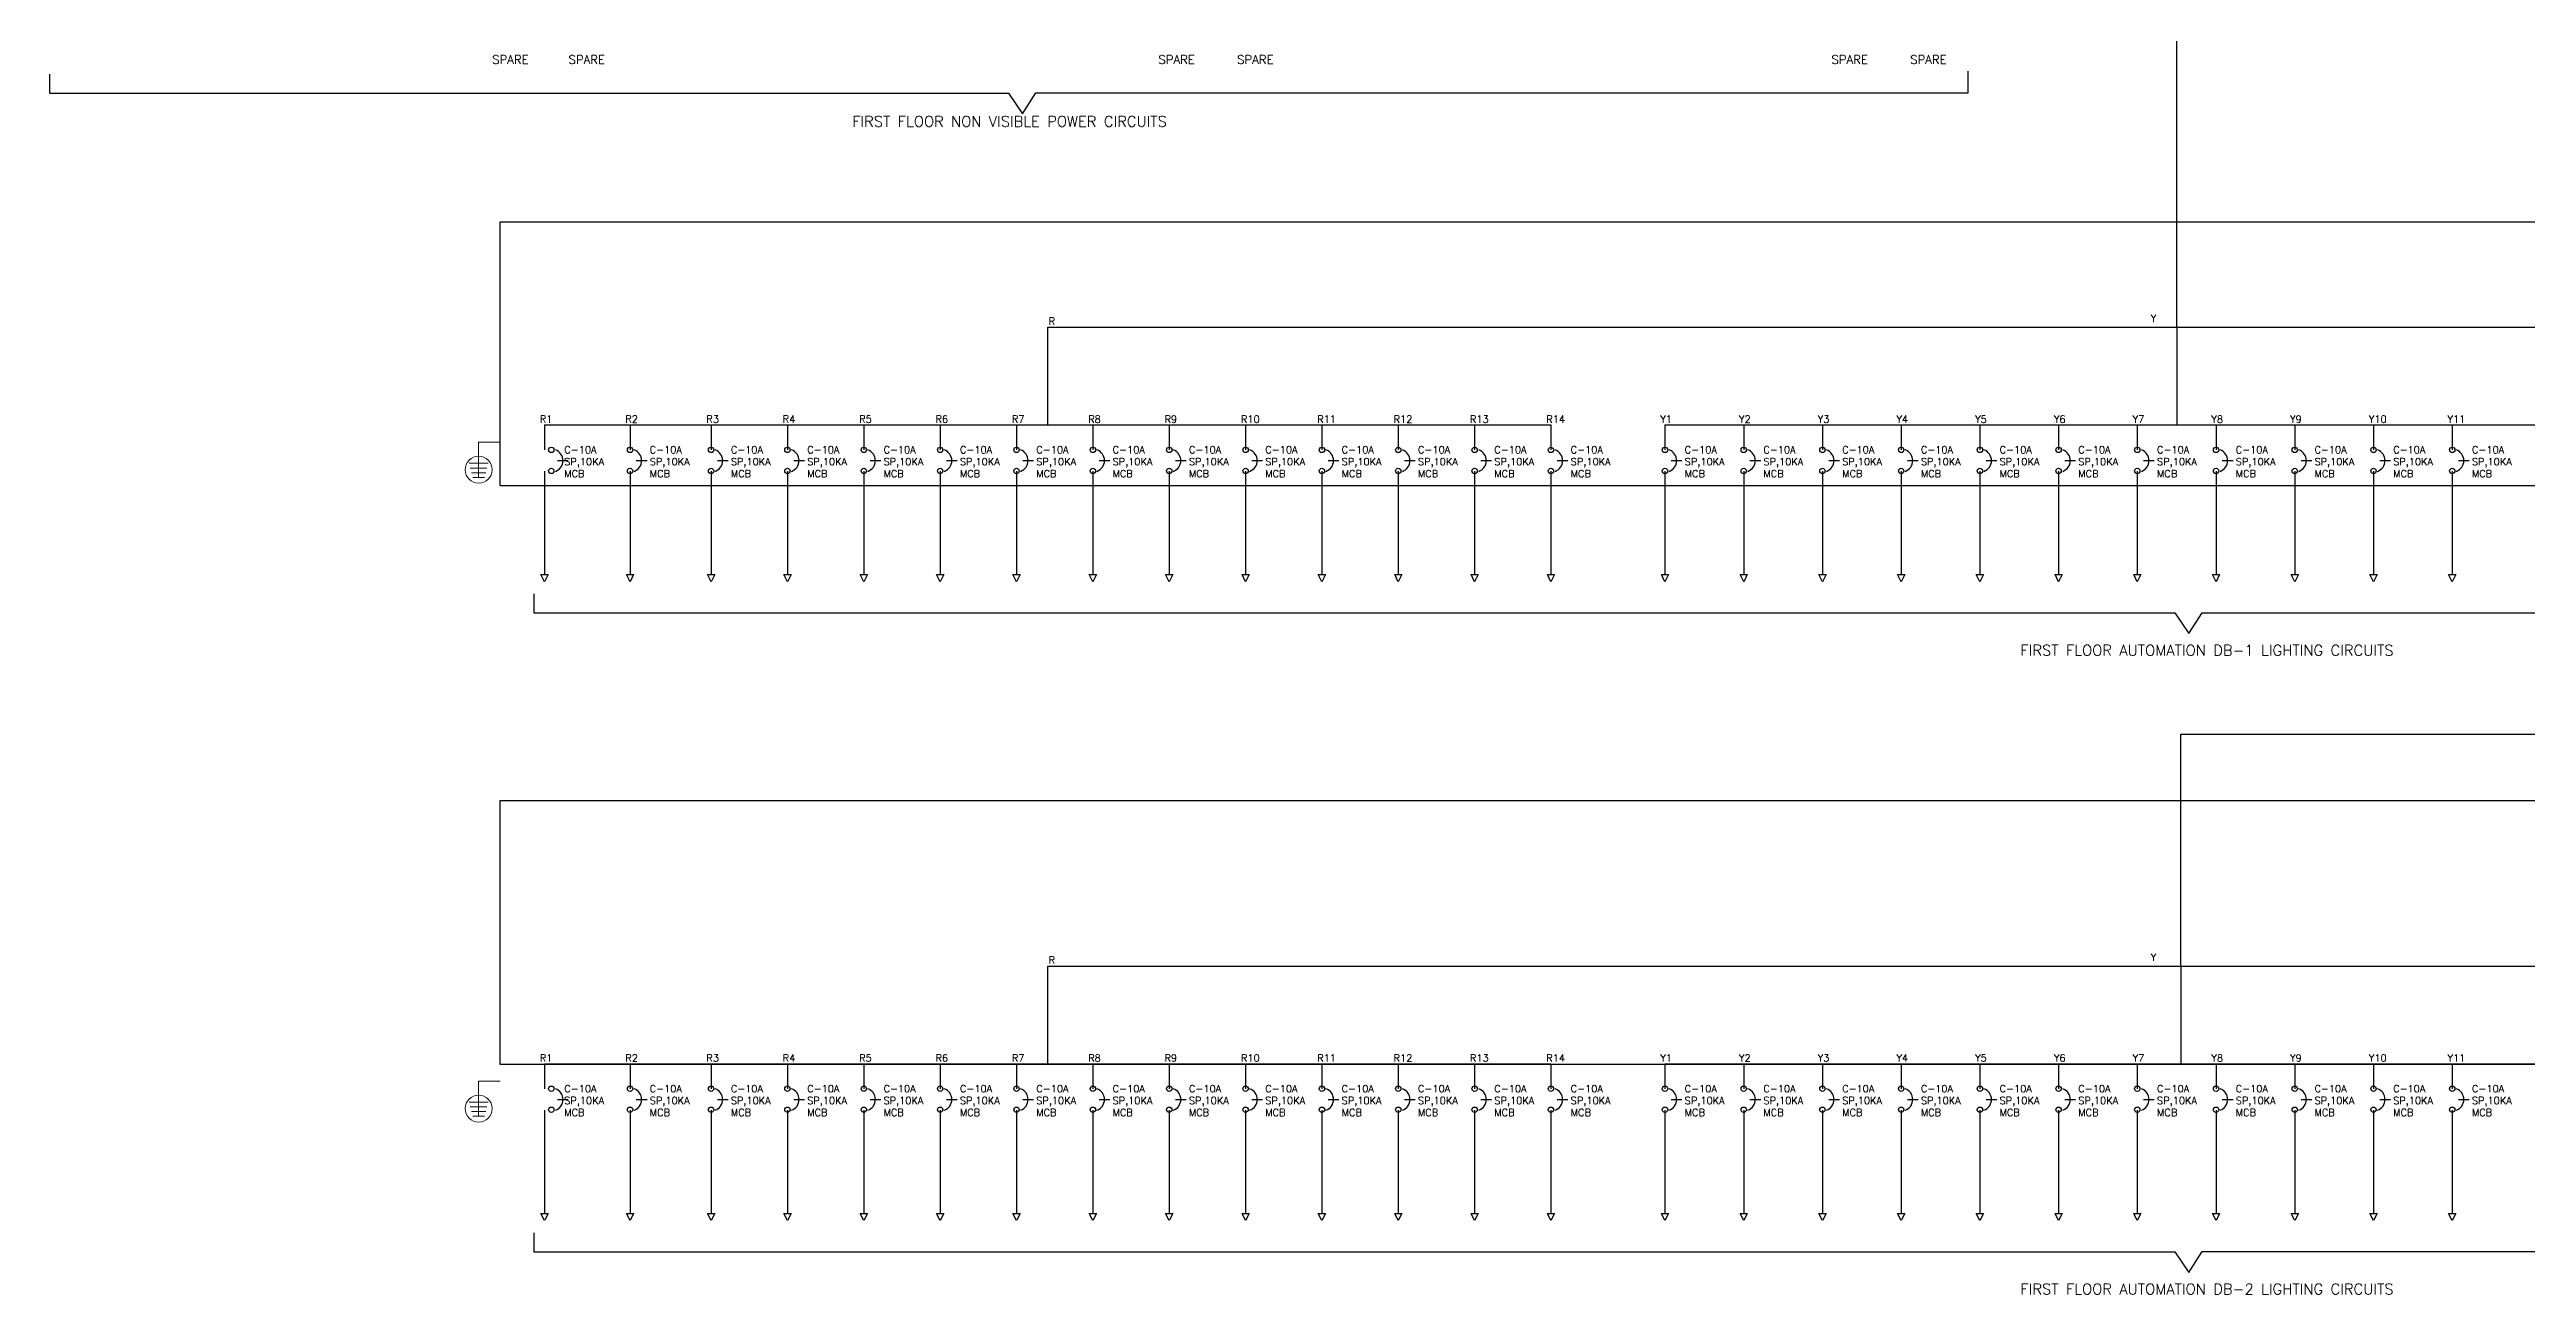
# Model space of a CAD drawing. Header units: inches. Extents: x 1505 to 45938, y 688 to 13260.
# Drawn here: x 18306 to 25228, y 701 to 4181 of the extents above; entities that cross this region are included whole.
import ezdxf

# ---------------------------------------------------------------- set-up
doc = ezdxf.new("R2010")
doc.units = ezdxf.units.IN
doc.header["$MEASUREMENT"] = 0
doc.linetypes.add('DASHED', pattern=[0.75, 0.5, -0.25])
doc.linetypes.add('DASHED2', pattern=[0.375, 0.25, -0.125])
for name, color, linetype, lineweight in [('ELC.CABLE', 6, 'Continuous', 25), ('ELEC CT', 4, 'Continuous', 18), ('ELEC TEXT', 7, 'Continuous', 25), ('ELEC_PANEL', 3, 'DASHED', 30)]:
    doc.layers.add(name, color=color, linetype=linetype, lineweight=lineweight)
doc.layers.add('ELEC MCB', color=6, linetype='Continuous')
doc.styles.add('ANAMIKA', font='romans.shx')
doc.styles.add('SARVESH', font='romans.shx')

# ---------------------------------------------------------------- blocks, each defined once
blk = doc.blocks.new('MCB SP')
blk.add_lwpolyline([(17.5, -30), (47.5, -30)])
at = {"lineweight": 25}
for centre in [(0, 0), (0, -58.8)]:
    blk.add_circle(centre, 7.5, dxfattribs=at)
blk.add_arc((0.6, -30), 31.9, 289.80387, 70.19613, dxfattribs=at)
blk = doc.blocks.new('EARTHING')
at = {"layer": 'ELEC CT', "color": 7}
for p, q in [((-8.8, 0), (8.8, 0)), ((-7.8, -4.4), (7.8, -4.4)), ((-6.6, -8.8), (6.6, -8.8)), ((-5.5, -13.2), (5.5, -13.2))]:
    blk.add_line(p, q, dxfattribs=at)
for points in [[(0, 19.7), (-20.1, 19.7)], [(0, -13.2), (0, 19.7)]]:
    blk.add_lwpolyline(points, dxfattribs=at)
blk.add_circle((0, -6), 12.6, dxfattribs=at)

msp = doc.modelspace()

# ---------------------------------------------------------------- linework, layer by layer
at = {"color": 6}
for points in [[(24250.7, 3404.9), (24250.7, 4233.1), (27566.9, 4233.1), (27566.9, 6019.7)], [(24261.9, 1618.9), (24261.9, 2266.8), (29619.1, 2266.8), (29619.1, 4229.3), (29194.8, 4229.3), (29194.8, 6019.7)], [(21095.7, 3131.9), (21095.7, 3404.9), (27428.1, 3404.9), (27428.1, 3131.9)], [(21095.7, 1345.9), (21095.7, 1618.9), (27428.1, 1618.9), (27428.1, 1345.9)]]:
    msp.add_lwpolyline(points, dxfattribs=at)
at = {"color": 7}
for points in [[(18306.1, 4112.3), (18306.1, 4059.3), (20986.2, 4059.3), (21025.2, 4001.3), (21062.7, 4059.8), (23668.2, 4059.8), (23668.2, 4120.8)], [(19659.4, 2659.3), (19659.4, 2606.3), (24245.6, 2606.3), (24284.6, 2548.3), (24322.1, 2606.8), (28906.5, 2606.8), (28906.5, 2667.8)], [(19659.4, 873.3), (19659.4, 820.3), (24245.6, 820.3), (24284.6, 762.3), (24322.1, 820.8), (28906.5, 820.8), (28906.5, 881.8)]]:
    msp.add_lwpolyline(points, dxfattribs=at)
at = {"layer": 'ELC.CABLE'}
for p, q in [((19689.3, 3131.9), (22502, 3131.9)), ((22820.7, 3131.9), (25680.7, 3131.9)), ((19689.3, 1345.9), (22502, 1345.9)), ((22820.7, 1345.9), (25680.7, 1345.9))]:
    msp.add_line(p, q, dxfattribs=at)
for points in [[(24250.7, 3404.9), (24250.7, 3131.9)], [(19689.3, 3131.9), (19689.3, 3061.9)], [(19928.3, 3131.9), (19928.3, 3061.9)], [(20154.9, 3131.9), (20154.9, 3061.9)], [(20368.3, 3131.9), (20368.3, 3061.9)], [(20581.7, 3131.9), (20581.7, 3061.9)], [(20795.1, 3131.9), (20795.1, 3061.9)], [(21008.4, 3131.9), (21008.4, 3061.9)], [(21221.8, 3131.9), (21221.8, 3061.9)], [(21435.2, 3131.9), (21435.2, 3061.9)], [(21648.6, 3131.9), (21648.6, 3061.9)], [(21861.9, 3131.9), (21861.9, 3061.9)], [(22075.3, 3131.8), (22075.3, 3061.8)], [(22288.7, 3131.8), (22288.7, 3061.8)], [(22502, 3131.8), (22502, 3061.8)], [(22820.7, 3131.9), (22820.7, 3061.9)], [(23040.7, 3131.9), (23040.7, 3061.9)], [(23260.7, 3131.9), (23260.7, 3061.9)], [(23480.7, 3131.9), (23480.7, 3061.9)], [(23700.7, 3131.9), (23700.7, 3061.9)], [(23920.7, 3131.9), (23920.7, 3061.9)], [(24140.7, 3131.9), (24140.7, 3061.9)], [(24360.7, 3131.9), (24360.7, 3061.9)], [(24580.7, 3131.9), (24580.7, 3061.9)], [(24800.7, 3131.9), (24800.7, 3061.9)], [(25020.7, 3131.9), (25020.7, 3061.9)], [(19689.3, 3002.1), (19689.3, 2713.2)], [(19928.3, 3002.1), (19928.3, 2713.2)], [(20154.9, 3002.1), (20154.9, 2713.2)], [(20368.3, 3002.1), (20368.3, 2713.2)], [(20581.7, 3002.1), (20581.7, 2713.2)], [(20795.1, 3002.1), (20795.1, 2713.2)], [(21008.4, 3002.1), (21008.4, 2713.2)], [(21221.8, 3002.1), (21221.8, 2713.2)], [(21435.2, 3002.1), (21435.2, 2713.2)], [(21648.6, 3002.1), (21648.6, 2713.2)], [(21861.9, 3002.1), (21861.9, 2713.2)], [(22075.3, 3002.1), (22075.3, 2713.2)], [(22288.7, 3002.1), (22288.7, 2713.2)], [(22502, 3002.1), (22502, 2713.2)], [(22820.7, 3002.1), (22820.7, 2713.2)], [(23040.7, 3002.1), (23040.7, 2713.2)], [(23260.7, 3002.1), (23260.7, 2713.2)], [(23480.7, 3002.1), (23480.7, 2713.2)], [(23700.7, 3002.1), (23700.7, 2713.2)], [(23920.7, 3002.1), (23920.7, 2713.2)], [(24140.7, 3002.1), (24140.7, 2713.2)], [(24360.7, 3002.1), (24360.7, 2713.2)], [(24580.7, 3002.1), (24580.7, 2713.2)], [(24800.7, 3002.1), (24800.7, 2713.2)], [(25020.7, 3002.1), (25020.7, 2713.2)], [(24261.9, 1618.9), (24261.9, 1345.9)], [(19689.3, 1345.9), (19689.3, 1275.9)], [(19928.3, 1345.9), (19928.3, 1275.9)], [(20154.9, 1345.9), (20154.9, 1275.9)], [(20368.3, 1345.9), (20368.3, 1275.9)], [(20581.7, 1345.9), (20581.7, 1275.9)], [(20795.1, 1345.9), (20795.1, 1275.9)], [(21008.4, 1345.9), (21008.4, 1275.9)], [(21221.8, 1345.9), (21221.8, 1275.9)], [(21435.2, 1345.9), (21435.2, 1275.9)], [(21648.6, 1345.9), (21648.6, 1275.9)], [(21861.9, 1345.9), (21861.9, 1275.9)], [(22075.3, 1345.9), (22075.3, 1275.9)], [(22288.7, 1345.9), (22288.7, 1275.9)], [(22502, 1345.9), (22502, 1275.9)], [(22820.7, 1345.9), (22820.7, 1275.9)], [(23040.7, 1345.9), (23040.7, 1275.9)], [(23260.7, 1345.9), (23260.7, 1275.9)], [(23480.7, 1345.9), (23480.7, 1275.9)], [(23700.7, 1345.9), (23700.7, 1275.9)], [(23920.7, 1345.9), (23920.7, 1275.9)], [(24140.7, 1345.9), (24140.7, 1275.9)], [(24360.7, 1345.9), (24360.7, 1275.9)], [(24580.7, 1345.9), (24580.7, 1275.9)], [(24800.7, 1345.9), (24800.7, 1275.9)], [(25020.7, 1345.9), (25020.7, 1275.9)], [(19689.3, 1216.1), (19689.3, 927.2)], [(19928.3, 1216.1), (19928.3, 927.2)], [(20154.9, 1216.1), (20154.9, 927.2)], [(20368.3, 1216.1), (20368.3, 927.2)], [(20581.7, 1216.1), (20581.7, 927.2)], [(20795.1, 1216.1), (20795.1, 927.2)], [(21008.4, 1216.1), (21008.4, 927.2)], [(21221.8, 1216.1), (21221.8, 927.2)], [(21435.2, 1216.1), (21435.2, 927.2)], [(21648.6, 1216.1), (21648.6, 927.2)], [(21861.9, 1216.1), (21861.9, 927.2)], [(22075.3, 1216.1), (22075.3, 927.2)], [(22288.7, 1216.1), (22288.7, 927.2)], [(22502, 1216.1), (22502, 927.2)], [(22820.7, 1216.1), (22820.7, 927.2)], [(23040.7, 1216.1), (23040.7, 927.2)], [(23260.7, 1216.1), (23260.7, 927.2)], [(23480.7, 1216.1), (23480.7, 927.2)], [(23700.7, 1216.1), (23700.7, 927.2)], [(23920.7, 1216.1), (23920.7, 927.2)], [(24140.7, 1216.1), (24140.7, 927.2)], [(24360.7, 1216.1), (24360.7, 927.2)], [(24580.7, 1216.1), (24580.7, 927.2)], [(24800.7, 1216.1), (24800.7, 927.2)], [(25020.7, 1216.1), (25020.7, 927.2)]]:
    msp.add_lwpolyline(points, dxfattribs=at)
for points in [[(19689.3, 2693.2), (19679.3, 2713.2), (19699.3, 2713.2)], [(19928.3, 2693.2), (19918.3, 2713.2), (19938.3, 2713.2)], [(20154.9, 2693.2), (20144.9, 2713.2), (20164.9, 2713.2)], [(20368.3, 2693.2), (20358.3, 2713.2), (20378.3, 2713.2)], [(20581.7, 2693.2), (20571.7, 2713.2), (20591.7, 2713.2)], [(20795.1, 2693.2), (20785.1, 2713.2), (20805.1, 2713.2)], [(21008.4, 2693.2), (20998.4, 2713.2), (21018.4, 2713.2)], [(21221.8, 2693.2), (21211.8, 2713.2), (21231.8, 2713.2)], [(21435.2, 2693.2), (21425.2, 2713.2), (21445.2, 2713.2)], [(21648.6, 2693.2), (21638.6, 2713.2), (21658.6, 2713.2)], [(21861.9, 2693.2), (21851.9, 2713.2), (21871.9, 2713.2)], [(22075.3, 2693.2), (22065.3, 2713.2), (22085.3, 2713.2)], [(22288.7, 2693.2), (22278.7, 2713.2), (22298.7, 2713.2)], [(22502, 2693.2), (22492, 2713.2), (22512, 2713.2)], [(22820.7, 2693.2), (22810.7, 2713.2), (22830.7, 2713.2)], [(23040.7, 2693.2), (23030.7, 2713.2), (23050.7, 2713.2)], [(23260.7, 2693.2), (23250.7, 2713.2), (23270.7, 2713.2)], [(23480.7, 2693.2), (23470.7, 2713.2), (23490.7, 2713.2)], [(23700.7, 2693.2), (23690.7, 2713.2), (23710.7, 2713.2)], [(23920.7, 2693.2), (23910.7, 2713.2), (23930.7, 2713.2)], [(24140.7, 2693.2), (24130.7, 2713.2), (24150.7, 2713.2)], [(24360.7, 2693.2), (24350.7, 2713.2), (24370.7, 2713.2)], [(24580.7, 2693.2), (24570.7, 2713.2), (24590.7, 2713.2)], [(24800.7, 2693.2), (24790.7, 2713.2), (24810.7, 2713.2)], [(25020.7, 2693.2), (25010.7, 2713.2), (25030.7, 2713.2)], [(19689.3, 907.2), (19679.3, 927.2), (19699.3, 927.2)], [(19928.3, 907.2), (19918.3, 927.2), (19938.3, 927.2)], [(20154.9, 907.2), (20144.9, 927.2), (20164.9, 927.2)], [(20368.3, 907.2), (20358.3, 927.2), (20378.3, 927.2)], [(20581.7, 907.2), (20571.7, 927.2), (20591.7, 927.2)], [(20795.1, 907.2), (20785.1, 927.2), (20805.1, 927.2)], [(21008.4, 907.2), (20998.4, 927.2), (21018.4, 927.2)], [(21221.8, 907.2), (21211.8, 927.2), (21231.8, 927.2)], [(21435.2, 907.2), (21425.2, 927.2), (21445.2, 927.2)], [(21648.6, 907.2), (21638.6, 927.2), (21658.6, 927.2)], [(21861.9, 907.2), (21851.9, 927.2), (21871.9, 927.2)], [(22075.3, 907.2), (22065.3, 927.2), (22085.3, 927.2)], [(22288.7, 907.2), (22278.7, 927.2), (22298.7, 927.2)], [(22502, 907.2), (22492, 927.2), (22512, 927.2)], [(22820.7, 907.2), (22810.7, 927.2), (22830.7, 927.2)], [(23040.7, 907.2), (23030.7, 927.2), (23050.7, 927.2)], [(23260.7, 907.2), (23250.7, 927.2), (23270.7, 927.2)], [(23480.7, 907.2), (23470.7, 927.2), (23490.7, 927.2)], [(23700.7, 907.2), (23690.7, 927.2), (23710.7, 927.2)], [(23920.7, 907.2), (23910.7, 927.2), (23930.7, 927.2)], [(24140.7, 907.2), (24130.7, 927.2), (24150.7, 927.2)], [(24360.7, 907.2), (24350.7, 927.2), (24370.7, 927.2)], [(24580.7, 907.2), (24570.7, 927.2), (24590.7, 927.2)], [(24800.7, 907.2), (24790.7, 927.2), (24810.7, 927.2)], [(25020.7, 907.2), (25010.7, 927.2), (25030.7, 927.2)]]:
    msp.add_lwpolyline(points, close=True, dxfattribs=at)
at = {"layer": 'ELEC_PANEL', "linetype": 'DASHED2'}
for points in [[(19565.5, 3699.4), (29163.4, 3699.4), (29163.4, 2961.5), (19565.5, 2961.5)], [(19565.5, 2081.5), (29163.4, 2081.5), (29163.4, 1343.6), (19565.5, 1343.6)]]:
    msp.add_lwpolyline(points, close=True, dxfattribs=at)

# ---------------------------------------------------------------- block references
at = {"layer": 'ELEC MCB', "color": 6, "lineweight": 25}
for p in [(19708.3, 3061.9), (19928.3, 3061.9), (20154.9, 3061.9), (20368.3, 3061.9), (20581.7, 3061.9), (20795.1, 3061.9), (21008.4, 3061.9), (21221.8, 3061.9), (21435.2, 3061.9), (21648.6, 3061.9), (21861.9, 3061.9), (22075.3, 3061.8), (22288.7, 3061.8), (22502, 3061.8), (22820.7, 3061.9), (23040.7, 3061.9), (23260.7, 3061.9), (23480.7, 3061.9), (23700.7, 3061.9), (23920.7, 3061.9), (24140.7, 3061.9), (24360.7, 3061.9), (24580.7, 3061.9), (24800.7, 3061.9), (25020.7, 3061.9), (19708.3, 1275.9), (19928.3, 1275.9), (20154.9, 1275.9), (20368.3, 1275.9), (20581.7, 1275.9), (20795.1, 1275.9), (21008.4, 1275.9), (21221.8, 1275.9), (21435.2, 1275.9), (21648.6, 1275.9), (21861.9, 1275.9), (22075.3, 1275.9), (22288.7, 1275.9), (22502, 1275.9), (22820.7, 1275.9), (23040.7, 1275.9), (23260.7, 1275.9), (23480.7, 1275.9), (23700.7, 1275.9), (23920.7, 1275.9), (24140.7, 1275.9), (24360.7, 1275.9), (24580.7, 1275.9), (24800.7, 1275.9), (25020.7, 1275.9)]:
    msp.add_blockref('MCB SP', p, dxfattribs=at)
at = {"layer": 'ELEC_PANEL', "color": 7, "xscale": -3, "yscale": 3, "zscale": 3}
for p in [(19505.2, 3024.4), (19505.2, 1238.4)]:
    msp.add_blockref('EARTHING', p, dxfattribs=at)

# ---------------------------------------------------------------- texts
at = {"layer": 'ELEC TEXT', "attachment_point": 1, "style": 'ANAMIKA'}
for s, insert, char_height, width in [('SPARE', (19543.1, 4165.1), 24, 140.754), ('SPARE', (19756.5, 4165.1), 24, 140.754), ('SPARE', (21405, 4165.1), 24, 140.754), ('SPARE', (21625, 4165.1), 24, 140.754), ('SPARE', (23286, 4165.1), 24, 140.754), ('SPARE', (23506, 4165.1), 24, 140.754), ('FIRST FLOOR NON VISIBLE POWER CIRCUITS', (20549.2, 3995.1), 30, 2323.187), ('FIRST FLOOR AUTOMATION DB-1 LIGHTING CIRCUITS', (23814.1, 2516.7), 30, 2323.187), ('FIRST FLOOR AUTOMATION DB-2 LIGHTING CIRCUITS', (23814.1, 730.7), 30, 2323.187)]:
    msp.add_mtext(s, dxfattribs=dict(at, insert=insert, char_height=char_height, width=width))
at = {"layer": 'ELEC TEXT', "linetype": 'DASHED2', "char_height": 20, "width": 200.319, "attachment_point": 4, "style": 'SARVESH'}
for s, insert in [('\\pxt3.0005;R', (21098.4, 3421.6)), ('\\pxt3.0005;Y', (24178.1, 3429.3)), ('\\pxt3.0005;R1', (19676.2, 3147.8)), ('\\pxt3.0005;R2', (19915.2, 3147.8)), ('\\pxt3.0005;R3', (20141.8, 3147.8)), ('\\pxt3.0005;R4', (20355.2, 3147.8)), ('\\pxt3.0005;R5', (20568.6, 3147.8)), ('\\pxt3.0005;R6', (20782, 3147.8)), ('\\pxt3.0005;R7', (20995.3, 3147.8)), ('\\pxt3.0005;R8', (21208.7, 3147.7)), ('\\pxt3.0005;R9', (21422.1, 3147.7)), ('\\pxt3.0005;R10', (21635.5, 3147.7)), ('\\pxt3.0005;R11', (21848.8, 3147.7)), ('\\pxt3.0005;R12', (22062.2, 3147.7)), ('\\pxt3.0005;R13', (22275.6, 3147.7)), ('\\pxt3.0005;R14', (22488.9, 3147.7)), ('\\pxt3.0005;Y1', (22807.6, 3147.7)), ('\\pxt3.0005;Y2', (23027.6, 3147.7)), ('\\pxt3.0005;Y3', (23247.6, 3147.7)), ('\\pxt3.0005;Y4', (23467.6, 3147.7)), ('\\pxt3.0005;Y5', (23687.6, 3147.7)), ('\\pxt3.0005;Y6', (23907.6, 3147.7)), ('\\pxt3.0005;Y7', (24127.6, 3147.7)), ('\\pxt3.0005;Y8', (24347.6, 3147.7)), ('\\pxt3.0005;Y9', (24567.6, 3147.7)), ('\\pxt3.0005;Y10', (24787.6, 3147.7)), ('\\pxt3.0005;Y11', (25007.6, 3147.7)), ('\\pxt3.0005;C-10A\\P\\ptz;SP,10KA\\PMCB', (19744.5, 3028.9)), ('\\pxt3.0005;C-10A\\P\\ptz;SP,10KA\\PMCB', (19983.5, 3028.9)), ('\\pxt3.0005;C-10A\\P\\ptz;SP,10KA\\PMCB', (20210.1, 3028.9)), ('\\pxt3.0005;C-10A\\P\\ptz;SP,10KA\\PMCB', (20423.5, 3028.9)), ('\\pxt3.0005;C-10A\\P\\ptz;SP,10KA\\PMCB', (20636.8, 3028.9)), ('\\pxt3.0005;C-10A\\P\\ptz;SP,10KA\\PMCB', (20850.2, 3028.9)), ('\\pxt3.0005;C-10A\\P\\ptz;SP,10KA\\PMCB', (21063.6, 3028.9)), ('\\pxt3.0005;C-10A\\P\\ptz;SP,10KA\\PMCB', (21277, 3028.9)), ('\\pxt3.0005;C-10A\\P\\ptz;SP,10KA\\PMCB', (21490.3, 3028.9)), ('\\pxt3.0005;C-10A\\P\\ptz;SP,10KA\\PMCB', (21703.7, 3028.9)), ('\\pxt3.0005;C-10A\\P\\ptz;SP,10KA\\PMCB', (21917.1, 3028.9)), ('\\pxt3.0005;C-10A\\P\\ptz;SP,10KA\\PMCB', (22130.4, 3028.9)), ('\\pxt3.0005;C-10A\\P\\ptz;SP,10KA\\PMCB', (22130.4, 3028.9)), ('\\pxt3.0005;C-10A\\P\\ptz;SP,10KA\\PMCB', (22343.8, 3028.9)), ('\\pxt3.0005;C-10A\\P\\ptz;SP,10KA\\PMCB', (22557.2, 3028.9)), ('\\pxt3.0005;C-10A\\P\\ptz;SP,10KA\\PMCB', (22875.8, 3028.9)), ('\\pxt3.0005;C-10A\\P\\ptz;SP,10KA\\PMCB', (23095.8, 3028.9)), ('\\pxt3.0005;C-10A\\P\\ptz;SP,10KA\\PMCB', (23315.8, 3028.9)), ('\\pxt3.0005;C-10A\\P\\ptz;SP,10KA\\PMCB', (23535.8, 3028.9)), ('\\pxt3.0005;C-10A\\P\\ptz;SP,10KA\\PMCB', (23755.8, 3028.9)), ('\\pxt3.0005;C-10A\\P\\ptz;SP,10KA\\PMCB', (23975.8, 3028.9)), ('\\pxt3.0005;C-10A\\P\\ptz;SP,10KA\\PMCB', (24195.8, 3028.9)), ('\\pxt3.0005;C-10A\\P\\ptz;SP,10KA\\PMCB', (24415.8, 3028.9)), ('\\pxt3.0005;C-10A\\P\\ptz;SP,10KA\\PMCB', (24635.8, 3028.9)), ('\\pxt3.0005;C-10A\\P\\ptz;SP,10KA\\PMCB', (24855.8, 3028.9)), ('\\pxt3.0005;C-10A\\P\\ptz;SP,10KA\\PMCB', (25075.8, 3028.9)), ('\\pxt3.0005;R', (21098.4, 1635.6)), ('\\pxt3.0005;Y', (24178.1, 1643.3)), ('\\pxt3.0005;R1', (19676.2, 1361.8)), ('\\pxt3.0005;R2', (19915.2, 1361.8)), ('\\pxt3.0005;R3', (20141.8, 1361.8)), ('\\pxt3.0005;R4', (20355.2, 1361.8)), ('\\pxt3.0005;R5', (20568.6, 1361.8)), ('\\pxt3.0005;R6', (20782, 1361.8)), ('\\pxt3.0005;R7', (20995.3, 1361.8)), ('\\pxt3.0005;R8', (21208.7, 1361.8)), ('\\pxt3.0005;R9', (21422.1, 1361.8)), ('\\pxt3.0005;R10', (21635.5, 1361.8)), ('\\pxt3.0005;R11', (21848.8, 1361.8)), ('\\pxt3.0005;R12', (22062.2, 1361.8)), ('\\pxt3.0005;R13', (22275.6, 1361.8)), ('\\pxt3.0005;R14', (22488.9, 1361.8)), ('\\pxt3.0005;Y1', (22807.6, 1361.8)), ('\\pxt3.0005;Y2', (23027.6, 1361.8)), ('\\pxt3.0005;Y3', (23247.6, 1361.8)), ('\\pxt3.0005;Y4', (23467.6, 1361.8)), ('\\pxt3.0005;Y5', (23687.6, 1361.8)), ('\\pxt3.0005;Y6', (23907.6, 1361.8)), ('\\pxt3.0005;Y7', (24127.6, 1361.8)), ('\\pxt3.0005;Y8', (24347.6, 1361.8)), ('\\pxt3.0005;Y9', (24567.6, 1361.8)), ('\\pxt3.0005;Y10', (24787.6, 1361.8)), ('\\pxt3.0005;Y11', (25007.6, 1361.8)), ('\\pxt3.0005;C-10A\\P\\ptz;SP,10KA\\PMCB', (19744.5, 1242.9)), ('\\pxt3.0005;C-10A\\P\\ptz;SP,10KA\\PMCB', (19983.5, 1242.9)), ('\\pxt3.0005;C-10A\\P\\ptz;SP,10KA\\PMCB', (20210.1, 1242.9)), ('\\pxt3.0005;C-10A\\P\\ptz;SP,10KA\\PMCB', (20423.5, 1242.9)), ('\\pxt3.0005;C-10A\\P\\ptz;SP,10KA\\PMCB', (20636.8, 1242.9)), ('\\pxt3.0005;C-10A\\P\\ptz;SP,10KA\\PMCB', (20850.2, 1242.9)), ('\\pxt3.0005;C-10A\\P\\ptz;SP,10KA\\PMCB', (21063.6, 1242.9)), ('\\pxt3.0005;C-10A\\P\\ptz;SP,10KA\\PMCB', (21277, 1242.9)), ('\\pxt3.0005;C-10A\\P\\ptz;SP,10KA\\PMCB', (21490.3, 1242.9)), ('\\pxt3.0005;C-10A\\P\\ptz;SP,10KA\\PMCB', (21703.7, 1242.9)), ('\\pxt3.0005;C-10A\\P\\ptz;SP,10KA\\PMCB', (21917.1, 1242.9)), ('\\pxt3.0005;C-10A\\P\\ptz;SP,10KA\\PMCB', (22130.4, 1242.9)), ('\\pxt3.0005;C-10A\\P\\ptz;SP,10KA\\PMCB', (22130.4, 1242.9)), ('\\pxt3.0005;C-10A\\P\\ptz;SP,10KA\\PMCB', (22343.8, 1242.9)), ('\\pxt3.0005;C-10A\\P\\ptz;SP,10KA\\PMCB', (22557.2, 1242.9)), ('\\pxt3.0005;C-10A\\P\\ptz;SP,10KA\\PMCB', (22875.8, 1242.9)), ('\\pxt3.0005;C-10A\\P\\ptz;SP,10KA\\PMCB', (23095.8, 1242.9)), ('\\pxt3.0005;C-10A\\P\\ptz;SP,10KA\\PMCB', (23315.8, 1242.9)), ('\\pxt3.0005;C-10A\\P\\ptz;SP,10KA\\PMCB', (23535.8, 1242.9)), ('\\pxt3.0005;C-10A\\P\\ptz;SP,10KA\\PMCB', (23755.8, 1242.9)), ('\\pxt3.0005;C-10A\\P\\ptz;SP,10KA\\PMCB', (23975.8, 1242.9)), ('\\pxt3.0005;C-10A\\P\\ptz;SP,10KA\\PMCB', (24195.8, 1242.9)), ('\\pxt3.0005;C-10A\\P\\ptz;SP,10KA\\PMCB', (24415.8, 1242.9)), ('\\pxt3.0005;C-10A\\P\\ptz;SP,10KA\\PMCB', (24635.8, 1242.9)), ('\\pxt3.0005;C-10A\\P\\ptz;SP,10KA\\PMCB', (24855.8, 1242.9)), ('\\pxt3.0005;C-10A\\P\\ptz;SP,10KA\\PMCB', (25075.8, 1242.9))]:
    msp.add_mtext(s, dxfattribs=dict(at, insert=insert))

doc.saveas('drawing.dxf')
